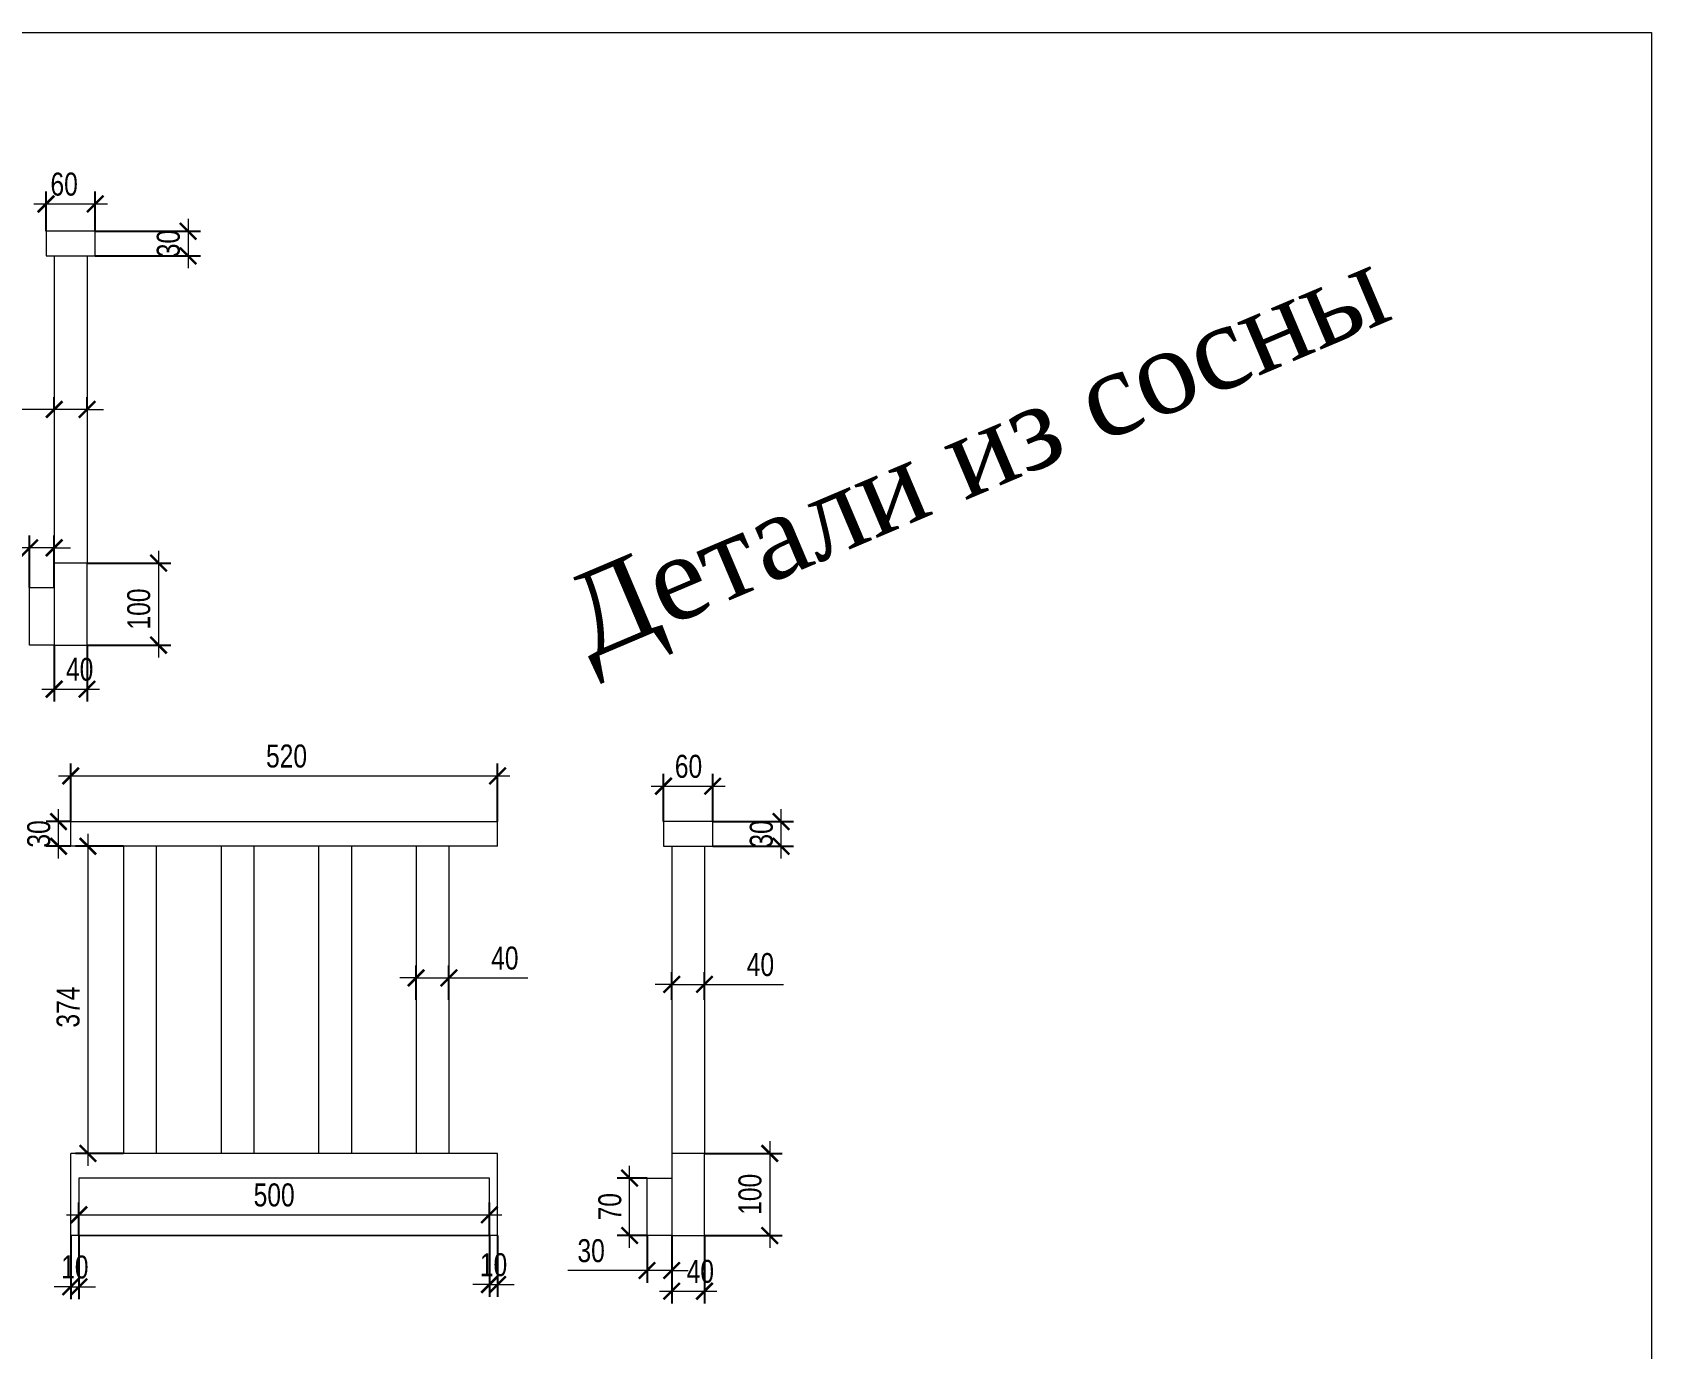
# Model space of a CAD drawing. Header units: millimetres. Extents: x -5205 to 16433, y 55921 to 73570.
# Drawn here: x 198 to 2170, y 58280 to 59883 of the extents above; entities that cross this region are included whole.
import ezdxf

# ---------------------------------------------------------------- set-up
doc = ezdxf.new("R2010")
doc.units = ezdxf.units.MM
doc.layers.add('Размеры', color=7, linetype='Continuous', lineweight=15)
doc.layers.add('Размеры @ 10', color=7, linetype='Continuous', lineweight=15)
doc.styles.add('SFGOST', font='sfGOSTb.shx', dxfattribs={"width": 0.8})
doc.styles.add('TIMES', font='TIMES.TTF')
doc.dimstyles.new('ALEX', dxfattribs={"dimtxt": 2.8, "dimasz": 2, "dimexe": 1.5, "dimexo": 0, "dimgap": 1, "dimtad": 1, "dimrnd": 0.001, "dimdsep": 46, "dimtxsty": 'SFGOST', "dimblk": 'ARCHTICK', "dimcen": 0, "dimdle": 1.5, "dimclrd": 1, "dimclre": 1, "dimadec": 4, "dimazin": 0, "dimtfac": 1, "dimtmove": 0, "dimatfit": 0, "dimfxl": 1, "dimtvp": 1.75, "dimtolj": 1, "dimlwd": -1, "dimarcsym": 2})

# ---------------------------------------------------------------- blocks, each defined once
blk = doc.blocks.new('_ArchTick')
at = {"color": 0, "linetype": 'ByBlock', "const_width": 0.15}
blk.add_lwpolyline([(-0.5, -0.5), (0.5, 0.5)], dxfattribs=at)
blk = doc.blocks.new('*D575')
at = {"layer": 'Defpoints', "color": 0}
for p in [(1026.5, 58964.7), (966.5, 58921.5), (1026.5, 58921.5)]:
    blk.add_point(p, dxfattribs=at)
at = {"layer": 'Размеры', "color": 1, "lineweight": -2}
for p, q in [((966.5, 58921.5), (966.5, 58979.7)), ((1026.5, 58921.5), (1026.5, 58979.7))]:
    blk.add_line(p, q, dxfattribs=at)
at = {"layer": 'Размеры', "color": 1}
blk.add_line((951.5, 58964.7), (1041.5, 58964.7), dxfattribs=at)
at = {"layer": 'Размеры', "color": 1, "xscale": 20, "yscale": 20, "zscale": 20, "rotation": 180}
blk.add_blockref('_ArchTick', (966.5, 58964.7), dxfattribs=at)
at = {"layer": 'Размеры', "color": 1, "xscale": 20, "yscale": 20, "zscale": 20}
blk.add_blockref('_ArchTick', (1026.5, 58964.7), dxfattribs=at)
at = {"layer": 'Размеры', "color": 0, "insert": (997, 58988.7), "char_height": 28, "attachment_point": 5, "style": 'SFGOST'}
blk.add_mtext('\\A1;60', dxfattribs=at)
blk = doc.blocks.new('*D576')
at = {"layer": 'Defpoints', "color": 0}
for p in [(1026.5, 58921.5), (1109.8, 58921.5), (1026.5, 58891.5)]:
    blk.add_point(p, dxfattribs=at)
at = {"layer": 'Размеры', "color": 1}
blk.add_line((1109.8, 58876.5), (1109.8, 58936.5), dxfattribs=at)
at = {"layer": 'Размеры', "color": 1, "lineweight": -2}
for p, q in [((1026.5, 58921.5), (1124.8, 58921.5)), ((1026.5, 58891.5), (1124.8, 58891.5))]:
    blk.add_line(p, q, dxfattribs=at)
at = {"layer": 'Размеры', "color": 1, "xscale": 20, "yscale": 20, "zscale": 20}
for p, rotation in [((1109.8, 58921.5), 90), ((1109.8, 58891.5), 270)]:
    blk.add_blockref('_ArchTick', p, dxfattribs=dict(at, rotation=rotation))
at = {"layer": 'Размеры', "color": 0, "insert": (1085.8, 58906.5), "char_height": 28, "attachment_point": 5, "rotation": 90, "style": 'SFGOST'}
blk.add_mtext('\\A1;30', dxfattribs=at)
blk = doc.blocks.new('*D577')
at = {"layer": 'Defpoints', "color": 0}
for p in [(1016.5, 58723.3), (976.5, 58704.5), (1016.5, 58704.5)]:
    blk.add_point(p, dxfattribs=at)
at = {"layer": 'Размеры', "color": 1, "lineweight": -2}
for p, q in [((976.5, 58704.5), (976.5, 58738.3)), ((1016.5, 58704.5), (1016.5, 58738.3))]:
    blk.add_line(p, q, dxfattribs=at)
at = {"layer": 'Размеры', "color": 1}
for p, q in [((976.5, 58723.3), (956.5, 58723.3)), ((976.5, 58723.3), (1016.5, 58723.3)), ((1016.5, 58723.3), (1112.8, 58723.3))]:
    blk.add_line(p, q, dxfattribs=at)
at = {"layer": 'Размеры', "color": 1, "xscale": 20, "yscale": 20, "zscale": 20}
blk.add_blockref('_ArchTick', (976.5, 58723.3), dxfattribs=at)
at = {"layer": 'Размеры', "color": 1, "xscale": 20, "yscale": 20, "zscale": 20, "rotation": 180}
blk.add_blockref('_ArchTick', (1016.5, 58723.3), dxfattribs=at)
at = {"layer": 'Размеры', "color": 0, "insert": (1084.6, 58747.3), "char_height": 28, "attachment_point": 5, "style": 'SFGOST'}
blk.add_mtext('\\A1;40', dxfattribs=at)
blk = doc.blocks.new('*D578')
at = {"layer": 'Defpoints', "color": 0}
for p in [(1016.5, 58517.5), (1016.5, 58417.5), (1096, 58417.5)]:
    blk.add_point(p, dxfattribs=at)
at = {"layer": 'Размеры', "color": 1}
blk.add_line((1096, 58532.5), (1096, 58402.5), dxfattribs=at)
at = {"layer": 'Размеры', "color": 1, "lineweight": -2}
for p, q in [((1016.5, 58517.5), (1111, 58517.5)), ((1016.5, 58417.5), (1111, 58417.5))]:
    blk.add_line(p, q, dxfattribs=at)
at = {"layer": 'Размеры', "color": 1, "xscale": 20, "yscale": 20, "zscale": 20}
for p, rotation in [((1096, 58517.5), 90), ((1096, 58417.5), 270)]:
    blk.add_blockref('_ArchTick', p, dxfattribs=dict(at, rotation=rotation))
at = {"layer": 'Размеры', "color": 0, "insert": (1072, 58467.7), "char_height": 28, "attachment_point": 5, "rotation": 90, "style": 'SFGOST'}
blk.add_mtext('\\A1;100', dxfattribs=at)
blk = doc.blocks.new('*D579')
at = {"layer": 'Defpoints', "color": 0}
for p in [(976.5, 58417.5), (1016.5, 58417.5), (1016.5, 58349.7)]:
    blk.add_point(p, dxfattribs=at)
at = {"layer": 'Размеры', "color": 1, "lineweight": -2}
for p, q in [((976.5, 58417.5), (976.5, 58334.7)), ((1016.5, 58417.5), (1016.5, 58334.7))]:
    blk.add_line(p, q, dxfattribs=at)
at = {"layer": 'Размеры', "color": 1}
blk.add_line((961.5, 58349.7), (1031.5, 58349.7), dxfattribs=at)
at = {"layer": 'Размеры', "color": 1, "xscale": 20, "yscale": 20, "zscale": 20, "rotation": 180}
blk.add_blockref('_ArchTick', (976.5, 58349.7), dxfattribs=at)
at = {"layer": 'Размеры', "color": 1, "xscale": 20, "yscale": 20, "zscale": 20}
blk.add_blockref('_ArchTick', (1016.5, 58349.7), dxfattribs=at)
at = {"layer": 'Размеры', "color": 0, "insert": (1011.4, 58373.7), "char_height": 28, "attachment_point": 5, "style": 'SFGOST'}
blk.add_mtext('\\A1;40', dxfattribs=at)
blk = doc.blocks.new('*D580')
at = {"layer": 'Defpoints', "color": 0}
for p in [(946.5, 58417.5), (976.5, 58417.5), (946.5, 58374.9)]:
    blk.add_point(p, dxfattribs=at)
at = {"layer": 'Размеры', "color": 1, "lineweight": -2}
for p, q in [((946.5, 58417.5), (946.5, 58359.9)), ((976.5, 58417.5), (976.5, 58359.9))]:
    blk.add_line(p, q, dxfattribs=at)
at = {"layer": 'Размеры', "color": 1}
for p, q in [((946.5, 58374.9), (850.2, 58374.9)), ((976.5, 58374.9), (946.5, 58374.9)), ((976.5, 58374.9), (996.5, 58374.9))]:
    blk.add_line(p, q, dxfattribs=at)
at = {"layer": 'Размеры', "color": 1, "xscale": 20, "yscale": 20, "zscale": 20}
blk.add_blockref('_ArchTick', (946.5, 58374.9), dxfattribs=at)
at = {"layer": 'Размеры', "color": 1, "xscale": 20, "yscale": 20, "zscale": 20, "rotation": 180}
blk.add_blockref('_ArchTick', (976.5, 58374.9), dxfattribs=at)
at = {"layer": 'Размеры', "color": 0, "insert": (878.4, 58398.9), "char_height": 28, "attachment_point": 5, "style": 'SFGOST'}
blk.add_mtext('\\A1;30', dxfattribs=at)
blk = doc.blocks.new('*D581')
at = {"layer": 'Defpoints', "color": 0}
for p in [(925.3, 58487.5), (946.5, 58487.5), (946.5, 58417.5)]:
    blk.add_point(p, dxfattribs=at)
at = {"layer": 'Размеры', "color": 1}
blk.add_line((925.3, 58402.5), (925.3, 58502.5), dxfattribs=at)
at = {"layer": 'Размеры', "color": 1, "lineweight": -2}
for p, q in [((946.5, 58487.5), (910.3, 58487.5)), ((946.5, 58417.5), (910.3, 58417.5))]:
    blk.add_line(p, q, dxfattribs=at)
at = {"layer": 'Размеры', "color": 1, "xscale": 20, "yscale": 20, "zscale": 20}
for p, rotation in [((925.3, 58487.5), 90), ((925.3, 58417.5), 270)]:
    blk.add_blockref('_ArchTick', p, dxfattribs=dict(at, rotation=rotation))
at = {"layer": 'Размеры', "color": 0, "insert": (901.3, 58452.6), "char_height": 28, "attachment_point": 5, "rotation": 90, "style": 'SFGOST'}
blk.add_mtext('\\A1;70', dxfattribs=at)
blk = doc.blocks.new('*D582')
at = {"layer": 'Defpoints', "color": 0}
for p in [(764.5, 58977.2), (244.5, 58921.5), (764.5, 58921.5)]:
    blk.add_point(p, dxfattribs=at)
at = {"layer": 'Размеры', "color": 1, "lineweight": -2}
for p, q in [((244.5, 58921.5), (244.5, 58992.2)), ((764.5, 58921.5), (764.5, 58992.2))]:
    blk.add_line(p, q, dxfattribs=at)
at = {"layer": 'Размеры', "color": 1}
blk.add_line((229.5, 58977.2), (779.5, 58977.2), dxfattribs=at)
at = {"layer": 'Размеры', "color": 1, "xscale": 20, "yscale": 20, "zscale": 20, "rotation": 180}
blk.add_blockref('_ArchTick', (244.5, 58977.2), dxfattribs=at)
at = {"layer": 'Размеры', "color": 1, "xscale": 20, "yscale": 20, "zscale": 20}
blk.add_blockref('_ArchTick', (764.5, 58977.2), dxfattribs=at)
at = {"layer": 'Размеры', "color": 0, "insert": (507.4, 59001.2), "char_height": 28, "attachment_point": 5, "style": 'SFGOST'}
blk.add_mtext('\\A1;520', dxfattribs=at)
blk = doc.blocks.new('*D583')
at = {"layer": 'Defpoints', "color": 0}
for p in [(754.5, 58442.8), (254.5, 58417.5), (754.5, 58417.5)]:
    blk.add_point(p, dxfattribs=at)
at = {"layer": 'Размеры', "color": 1}
blk.add_line((239.5, 58442.8), (769.5, 58442.8), dxfattribs=at)
at = {"layer": 'Размеры', "color": 1, "lineweight": -2}
for p, q in [((254.5, 58417.5), (254.5, 58457.8)), ((754.5, 58417.5), (754.5, 58457.8))]:
    blk.add_line(p, q, dxfattribs=at)
at = {"layer": 'Размеры', "color": 1, "xscale": 20, "yscale": 20, "zscale": 20, "rotation": 180}
blk.add_blockref('_ArchTick', (254.5, 58442.8), dxfattribs=at)
at = {"layer": 'Размеры', "color": 1, "xscale": 20, "yscale": 20, "zscale": 20}
blk.add_blockref('_ArchTick', (754.5, 58442.8), dxfattribs=at)
at = {"layer": 'Размеры', "color": 0, "insert": (492.3, 58466.8), "char_height": 28, "attachment_point": 5, "style": 'SFGOST'}
blk.add_mtext('\\A1;500', dxfattribs=at)
blk = doc.blocks.new('*D584')
at = {"layer": 'Defpoints', "color": 0}
for p in [(244.5, 58417.5), (254.5, 58417.5), (254.5, 58355)]:
    blk.add_point(p, dxfattribs=at)
at = {"layer": 'Размеры', "color": 1, "lineweight": -2}
for p, q in [((244.5, 58417.5), (244.5, 58340)), ((254.5, 58417.5), (254.5, 58340))]:
    blk.add_line(p, q, dxfattribs=at)
at = {"layer": 'Размеры', "color": 1}
for p, q in [((244.5, 58355), (224.5, 58355)), ((244.5, 58355), (254.5, 58355)), ((254.5, 58355), (274.5, 58355))]:
    blk.add_line(p, q, dxfattribs=at)
at = {"layer": 'Размеры', "color": 1, "xscale": 20, "yscale": 20, "zscale": 20}
blk.add_blockref('_ArchTick', (244.5, 58355), dxfattribs=at)
at = {"layer": 'Размеры', "color": 1, "xscale": 20, "yscale": 20, "zscale": 20, "rotation": 180}
blk.add_blockref('_ArchTick', (254.5, 58355), dxfattribs=at)
at = {"layer": 'Размеры', "color": 0, "insert": (249.5, 58379), "char_height": 28, "attachment_point": 5, "style": 'SFGOST'}
blk.add_mtext('\\A1;10', dxfattribs=at)
blk = doc.blocks.new('*D585')
at = {"layer": 'Defpoints', "color": 0}
for p in [(754.5, 58417.5), (764.5, 58417.5), (764.5, 58357.8)]:
    blk.add_point(p, dxfattribs=at)
at = {"layer": 'Размеры', "color": 1, "lineweight": -2}
for p, q in [((754.5, 58417.5), (754.5, 58342.8)), ((764.5, 58417.5), (764.5, 58342.8))]:
    blk.add_line(p, q, dxfattribs=at)
at = {"layer": 'Размеры', "color": 1}
for p, q in [((754.5, 58357.8), (734.5, 58357.8)), ((754.5, 58357.8), (764.5, 58357.8)), ((764.5, 58357.8), (784.5, 58357.8))]:
    blk.add_line(p, q, dxfattribs=at)
at = {"layer": 'Размеры', "color": 1, "xscale": 20, "yscale": 20, "zscale": 20}
blk.add_blockref('_ArchTick', (754.5, 58357.8), dxfattribs=at)
at = {"layer": 'Размеры', "color": 1, "xscale": 20, "yscale": 20, "zscale": 20, "rotation": 180}
blk.add_blockref('_ArchTick', (764.5, 58357.8), dxfattribs=at)
at = {"layer": 'Размеры', "color": 0, "insert": (759.5, 58381.8), "char_height": 28, "attachment_point": 5, "style": 'SFGOST'}
blk.add_mtext('\\A1;10', dxfattribs=at)
blk = doc.blocks.new('*D586')
at = {"layer": 'Defpoints', "color": 0}
for p in [(705.2, 58731.2), (665.2, 58704.5), (705.2, 58704.5)]:
    blk.add_point(p, dxfattribs=at)
at = {"layer": 'Размеры', "color": 1, "lineweight": -2}
for p, q in [((665.2, 58704.5), (665.2, 58746.2)), ((705.2, 58704.5), (705.2, 58746.2))]:
    blk.add_line(p, q, dxfattribs=at)
at = {"layer": 'Размеры', "color": 1}
for p, q in [((665.2, 58731.2), (645.2, 58731.2)), ((665.2, 58731.2), (705.2, 58731.2)), ((705.2, 58731.2), (801.4, 58731.2))]:
    blk.add_line(p, q, dxfattribs=at)
at = {"layer": 'Размеры', "color": 1, "xscale": 20, "yscale": 20, "zscale": 20}
blk.add_blockref('_ArchTick', (665.2, 58731.2), dxfattribs=at)
at = {"layer": 'Размеры', "color": 1, "xscale": 20, "yscale": 20, "zscale": 20, "rotation": 180}
blk.add_blockref('_ArchTick', (705.2, 58731.2), dxfattribs=at)
at = {"layer": 'Размеры', "color": 0, "insert": (773.3, 58755.2), "char_height": 28, "attachment_point": 5, "style": 'SFGOST'}
blk.add_mtext('\\A1;40', dxfattribs=at)
blk = doc.blocks.new('*D587')
at = {"layer": 'Defpoints', "color": 0}
for p in [(229.7, 58921.5), (244.5, 58921.5), (244.5, 58891.5)]:
    blk.add_point(p, dxfattribs=at)
at = {"layer": 'Размеры', "color": 1}
blk.add_line((229.7, 58876.5), (229.7, 58936.5), dxfattribs=at)
at = {"layer": 'Размеры', "color": 1, "lineweight": -2}
for p, q in [((244.5, 58921.5), (214.7, 58921.5)), ((244.5, 58891.5), (214.7, 58891.5))]:
    blk.add_line(p, q, dxfattribs=at)
at = {"layer": 'Размеры', "color": 1, "xscale": 20, "yscale": 20, "zscale": 20}
for p, rotation in [((229.7, 58921.5), 90), ((229.7, 58891.5), 270)]:
    blk.add_blockref('_ArchTick', p, dxfattribs=dict(at, rotation=rotation))
at = {"layer": 'Размеры', "color": 0, "insert": (205.7, 58906.5), "char_height": 28, "attachment_point": 5, "rotation": 90, "style": 'SFGOST'}
blk.add_mtext('\\A1;30', dxfattribs=at)
blk = doc.blocks.new('*D588')
at = {"layer": 'Defpoints', "color": 0}
for p in [(308.8, 58891.5), (265.4, 58517.5), (308.8, 58517.5)]:
    blk.add_point(p, dxfattribs=at)
at = {"layer": 'Размеры', "color": 1}
blk.add_line((265.4, 58906.5), (265.4, 58502.5), dxfattribs=at)
at = {"layer": 'Размеры', "color": 1, "lineweight": -2}
for p, q in [((308.8, 58891.5), (250.4, 58891.5)), ((308.8, 58517.5), (250.4, 58517.5))]:
    blk.add_line(p, q, dxfattribs=at)
at = {"layer": 'Размеры', "color": 1, "xscale": 20, "yscale": 20, "zscale": 20}
for p, rotation in [((265.4, 58891.5), 90), ((265.4, 58517.5), 270)]:
    blk.add_blockref('_ArchTick', p, dxfattribs=dict(at, rotation=rotation))
at = {"layer": 'Размеры', "color": 0, "insert": (241.4, 58695.7), "char_height": 28, "attachment_point": 5, "rotation": 90, "style": 'SFGOST'}
blk.add_mtext('\\A1;374', dxfattribs=at)
blk = doc.blocks.new('*D610')
at = {"layer": 'Defpoints', "color": 0}
for p in [(274.4, 59640.4), (274.4, 59610.4), (387.5, 59610.4)]:
    blk.add_point(p, dxfattribs=at)
at = {"layer": 'Размеры', "color": 1}
blk.add_line((387.5, 59655.4), (387.5, 59595.4), dxfattribs=at)
at = {"layer": 'Размеры', "color": 1, "lineweight": -2}
for p, q in [((274.4, 59640.4), (402.5, 59640.4)), ((274.4, 59610.4), (402.5, 59610.4))]:
    blk.add_line(p, q, dxfattribs=at)
at = {"layer": 'Размеры', "color": 1, "xscale": 20, "yscale": 20, "zscale": 20}
for p, rotation in [((387.5, 59640.4), 90), ((387.5, 59610.4), 270)]:
    blk.add_blockref('_ArchTick', p, dxfattribs=dict(at, rotation=rotation))
at = {"layer": 'Размеры', "color": 0, "insert": (363.5, 59625.4), "char_height": 28, "attachment_point": 5, "rotation": 90, "style": 'SFGOST'}
blk.add_mtext('\\A1;30', dxfattribs=at)
blk = doc.blocks.new('*D611')
at = {"layer": 'Defpoints', "color": 0}
for p in [(274.4, 59673.6), (214.4, 59640.4), (274.4, 59640.4)]:
    blk.add_point(p, dxfattribs=at)
at = {"layer": 'Размеры', "color": 1, "lineweight": -2}
for p, q in [((214.4, 59640.4), (214.4, 59688.6)), ((274.4, 59640.4), (274.4, 59688.6))]:
    blk.add_line(p, q, dxfattribs=at)
at = {"layer": 'Размеры', "color": 1}
blk.add_line((199.4, 59673.6), (289.4, 59673.6), dxfattribs=at)
at = {"layer": 'Размеры', "color": 1, "xscale": 20, "yscale": 20, "zscale": 20, "rotation": 180}
blk.add_blockref('_ArchTick', (214.4, 59673.6), dxfattribs=at)
at = {"layer": 'Размеры', "color": 1, "xscale": 20, "yscale": 20, "zscale": 20}
blk.add_blockref('_ArchTick', (274.4, 59673.6), dxfattribs=at)
at = {"layer": 'Размеры', "color": 0, "insert": (236.5, 59697.6), "char_height": 28, "attachment_point": 5, "style": 'SFGOST'}
blk.add_mtext('\\A1;60', dxfattribs=at)
blk = doc.blocks.new('*D612')
at = {"layer": 'Defpoints', "color": 0}
for p in [(264.4, 59236.4), (264.4, 59136.4), (351.5, 59136.4)]:
    blk.add_point(p, dxfattribs=at)
at = {"layer": 'Размеры', "color": 1}
blk.add_line((351.5, 59251.4), (351.5, 59121.4), dxfattribs=at)
at = {"layer": 'Размеры', "color": 1, "lineweight": -2}
for p, q in [((264.4, 59236.4), (366.5, 59236.4)), ((264.4, 59136.4), (366.5, 59136.4))]:
    blk.add_line(p, q, dxfattribs=at)
at = {"layer": 'Размеры', "color": 1, "xscale": 20, "yscale": 20, "zscale": 20}
for p, rotation in [((351.5, 59236.4), 90), ((351.5, 59136.4), 270)]:
    blk.add_blockref('_ArchTick', p, dxfattribs=dict(at, rotation=rotation))
at = {"layer": 'Размеры', "color": 0, "insert": (327.5, 59180.4), "char_height": 28, "attachment_point": 5, "rotation": 90, "style": 'SFGOST'}
blk.add_mtext('\\A1;100', dxfattribs=at)
blk = doc.blocks.new('*D613')
at = {"layer": 'Defpoints', "color": 0}
for p in [(224.4, 59136.4), (264.4, 59136.4), (264.4, 59082.8)]:
    blk.add_point(p, dxfattribs=at)
at = {"layer": 'Размеры', "color": 1, "lineweight": -2}
for p, q in [((224.4, 59136.4), (224.4, 59067.8)), ((264.4, 59136.4), (264.4, 59067.8))]:
    blk.add_line(p, q, dxfattribs=at)
at = {"layer": 'Размеры', "color": 1}
blk.add_line((209.4, 59082.8), (279.4, 59082.8), dxfattribs=at)
at = {"layer": 'Размеры', "color": 1, "xscale": 20, "yscale": 20, "zscale": 20, "rotation": 180}
blk.add_blockref('_ArchTick', (224.4, 59082.8), dxfattribs=at)
at = {"layer": 'Размеры', "color": 1, "xscale": 20, "yscale": 20, "zscale": 20}
blk.add_blockref('_ArchTick', (264.4, 59082.8), dxfattribs=at)
at = {"layer": 'Размеры', "color": 0, "insert": (255.4, 59106.8), "char_height": 28, "attachment_point": 5, "style": 'SFGOST'}
blk.add_mtext('\\A1;40', dxfattribs=at)
blk = doc.blocks.new('*D614')
at = {"layer": 'Defpoints', "color": 0}
for p in [(194.4, 59254.9), (194.4, 59206.4), (224.4, 59206.4)]:
    blk.add_point(p, dxfattribs=at)
at = {"layer": 'Размеры', "color": 1, "lineweight": -2}
for p, q in [((194.4, 59206.4), (194.4, 59269.9)), ((224.4, 59206.4), (224.4, 59269.9))]:
    blk.add_line(p, q, dxfattribs=at)
at = {"layer": 'Размеры', "color": 1}
for p, q in [((194.4, 59254.9), (98.2, 59254.9)), ((224.4, 59254.9), (194.4, 59254.9)), ((224.4, 59254.9), (244.4, 59254.9))]:
    blk.add_line(p, q, dxfattribs=at)
at = {"layer": 'Размеры', "color": 1, "xscale": 20, "yscale": 20, "zscale": 20}
blk.add_blockref('_ArchTick', (194.4, 59254.9), dxfattribs=at)
at = {"layer": 'Размеры', "color": 1, "xscale": 20, "yscale": 20, "zscale": 20, "rotation": 180}
blk.add_blockref('_ArchTick', (224.4, 59254.9), dxfattribs=at)
at = {"layer": 'Размеры', "color": 0, "insert": (126.3, 59278.9), "char_height": 28, "attachment_point": 5, "style": 'SFGOST'}
blk.add_mtext('\\A1;30', dxfattribs=at)
blk = doc.blocks.new('*D616')
at = {"layer": 'Defpoints', "color": 0}
for p in [(224.4, 59423.4), (224.4, 59423.4), (264.4, 59423.4)]:
    blk.add_point(p, dxfattribs=at)
at = {"layer": 'Размеры', "color": 1, "lineweight": -2}
for p, q in [((224.4, 59423.4), (224.4, 59438.4)), ((264.4, 59423.4), (264.4, 59438.4))]:
    blk.add_line(p, q, dxfattribs=at)
at = {"layer": 'Размеры', "color": 1}
for p, q in [((224.4, 59423.4), (128.2, 59423.4)), ((264.4, 59423.4), (224.4, 59423.4)), ((264.4, 59423.4), (284.4, 59423.4))]:
    blk.add_line(p, q, dxfattribs=at)
at = {"layer": 'Размеры', "color": 1, "xscale": 20, "yscale": 20, "zscale": 20}
blk.add_blockref('_ArchTick', (224.4, 59423.4), dxfattribs=at)
at = {"layer": 'Размеры', "color": 1, "xscale": 20, "yscale": 20, "zscale": 20, "rotation": 180}
blk.add_blockref('_ArchTick', (264.4, 59423.4), dxfattribs=at)
at = {"layer": 'Размеры', "color": 0, "insert": (156.3, 59447.4), "char_height": 28, "attachment_point": 5, "style": 'SFGOST'}
blk.add_mtext('\\A1;40', dxfattribs=at)

msp = doc.modelspace()

# ---------------------------------------------------------------- linework, layer by layer
at = {"layer": 'Размеры'}
for p, q in [((224.447, 59610.429), (224.447, 59236.429)), ((264.447, 59610.429), (264.447, 59236.429)), ((244.5, 58891.547), (244.5, 58921.547)), ((244.5, 58921.547), (764.5, 58921.547)), ((764.5, 58891.547), (764.5, 58921.547)), ((308.756, 58891.547), (308.756, 58517.547)), ((348.756, 58891.547), (348.756, 58517.547)), ((427.557, 58891.547), (427.557, 58517.547)), ((467.557, 58891.547), (467.557, 58517.547)), ((546.358, 58891.547), (546.358, 58517.547)), ((586.358, 58891.547), (586.358, 58517.547)), ((665.159, 58891.547), (665.159, 58517.547)), ((705.159, 58891.547), (705.159, 58517.547)), ((976.507, 58891.547), (976.507, 58517.547)), ((1016.507, 58891.547), (1016.507, 58517.547)), ((764.5, 58517.547), (244.5, 58517.547)), ((244.5, 58417.547), (244.5, 58517.547)), ((764.5, 58417.547), (764.5, 58517.547)), ((764.5, 58417.547), (244.5, 58417.547))]:
    msp.add_line(p, q, dxfattribs=at)
for points in [[(-2360.611, 59882.538), (2170.117, 59882.538), (2170.117, 55936.199), (-2385.782, 55936.199), (-2385.782, 59882.538), (-2360.611, 59882.538)], [(764.5, 58891.547), (244.5, 58891.547)]]:
    msp.add_lwpolyline(points, dxfattribs=at)
for points in [[(214.447, 59610.429), (274.447, 59610.429), (274.447, 59640.429), (214.447, 59640.429), (214.447, 59610.429)], [(264.447, 59236.429), (224.447, 59236.429), (224.447, 59136.429), (264.447, 59136.429), (264.447, 59236.429)], [(194.447, 59136.429), (194.447, 59206.429), (224.447, 59206.429), (224.447, 59136.429), (194.447, 59136.429)], [(966.507, 58891.547), (1026.507, 58891.547), (1026.507, 58921.547), (966.507, 58921.547), (966.507, 58891.547)], [(1016.507, 58517.547), (976.507, 58517.547), (976.507, 58417.547), (1016.507, 58417.547), (1016.507, 58517.547)], [(754.5, 58417.547), (754.5, 58487.547), (254.5, 58487.547), (254.5, 58417.547), (754.5, 58417.547)], [(946.507, 58417.547), (946.507, 58487.547), (976.507, 58487.547), (976.507, 58417.547), (946.507, 58417.547)]]:
    msp.add_lwpolyline(points, close=True, dxfattribs=at)

# ---------------------------------------------------------------- texts
at = {"layer": 'Размеры', "insert": (836.347, 59210.209), "char_height": 100, "attachment_point": 1, "rotation": 22.975512, "style": 'TIMES'}
msp.add_mtext('Детали из сосны', dxfattribs=at)

# ---------------------------------------------------------------- dimensions: what is measured, and where the dimension line sits
at = {"layer": 'Размеры @ 10'}
for base, p1, p2, picture, middle in [((274.447, 59673.611), (214.447, 59640.429), (274.447, 59640.429), '*D611', (236.457, 59673.611)), ((224.447, 59423.429), (264.447, 59423.429), (224.447, 59423.429), '*D616', (156.314, 59423.429)), ((194.447, 59254.896), (224.447, 59206.429), (194.447, 59206.429), '*D614', (126.314, 59254.896)), ((264.447, 59082.762), (224.447, 59136.429), (264.447, 59136.429), '*D613', (255.417, 59082.762)), ((764.5, 58977.158), (244.5, 58921.547), (764.5, 58921.547), '*D582', (507.378, 58977.158)), ((1026.507, 58964.69), (966.507, 58921.547), (1026.507, 58921.547), '*D575', (996.959, 58964.69)), ((705.159, 58731.233), (665.159, 58704.547), (705.159, 58704.547), '*D586', (773.293, 58731.233)), ((1016.507, 58723.263), (976.507, 58704.547), (1016.507, 58704.547), '*D577', (1084.64, 58723.263)), ((754.5, 58442.767), (254.5, 58417.547), (754.5, 58417.547), '*D583', (492.262, 58442.767)), ((254.5, 58355.015), (244.5, 58417.547), (254.5, 58417.547), '*D584', (249.5, 58355.015)), ((764.5, 58357.758), (754.5, 58417.547), (764.5, 58417.547), '*D585', (759.5, 58357.758)), ((946.507, 58374.887), (976.507, 58417.547), (946.507, 58417.547), '*D580', (878.374, 58374.887)), ((1016.507, 58349.651), (976.507, 58417.547), (1016.507, 58417.547), '*D579', (1011.364, 58349.651))]:
    dim = msp.add_linear_dim(base=base, p1=p1, p2=p2, dimstyle='ALEX', override={"dimscale": 10, "dimtix": 0, "dimtofl": 1, "dimtmove": 0, "dimatfit": 0}, dxfattribs=at)
    dim.commit()
    dim.dimension.update_dxf_attribs({"geometry": picture, "text_midpoint": middle, "dimtype": 128})
for base, p1, p2, picture, middle in [((387.546, 59610.429), (274.447, 59640.429), (274.447, 59610.429), '*D610', (387.546, 59625.429)), ((351.465, 59136.429), (264.447, 59236.429), (264.447, 59136.429), '*D612', (351.465, 59180.435)), ((229.75, 58921.547), (244.5, 58891.547), (244.5, 58921.547), '*D587', (229.75, 58906.547)), ((1109.84, 58921.547), (1026.507, 58891.547), (1026.507, 58921.547), '*D576', (1109.84, 58906.547)), ((265.422, 58517.547), (308.756, 58891.547), (308.756, 58517.547), '*D588', (265.422, 58695.671)), ((1095.954, 58417.547), (1016.507, 58517.547), (1016.507, 58417.547), '*D578', (1095.954, 58467.723)), ((925.305, 58487.547), (946.507, 58417.547), (946.507, 58487.547), '*D581', (925.305, 58452.642))]:
    dim = msp.add_linear_dim(base=base, p1=p1, p2=p2, angle=90, dimstyle='ALEX', override={"dimscale": 10, "dimtix": 0, "dimtofl": 1, "dimtmove": 0, "dimatfit": 0}, dxfattribs=at)
    dim.commit()
    dim.dimension.update_dxf_attribs({"geometry": picture, "text_midpoint": middle, "dimtype": 128})

doc.saveas('drawing.dxf')
